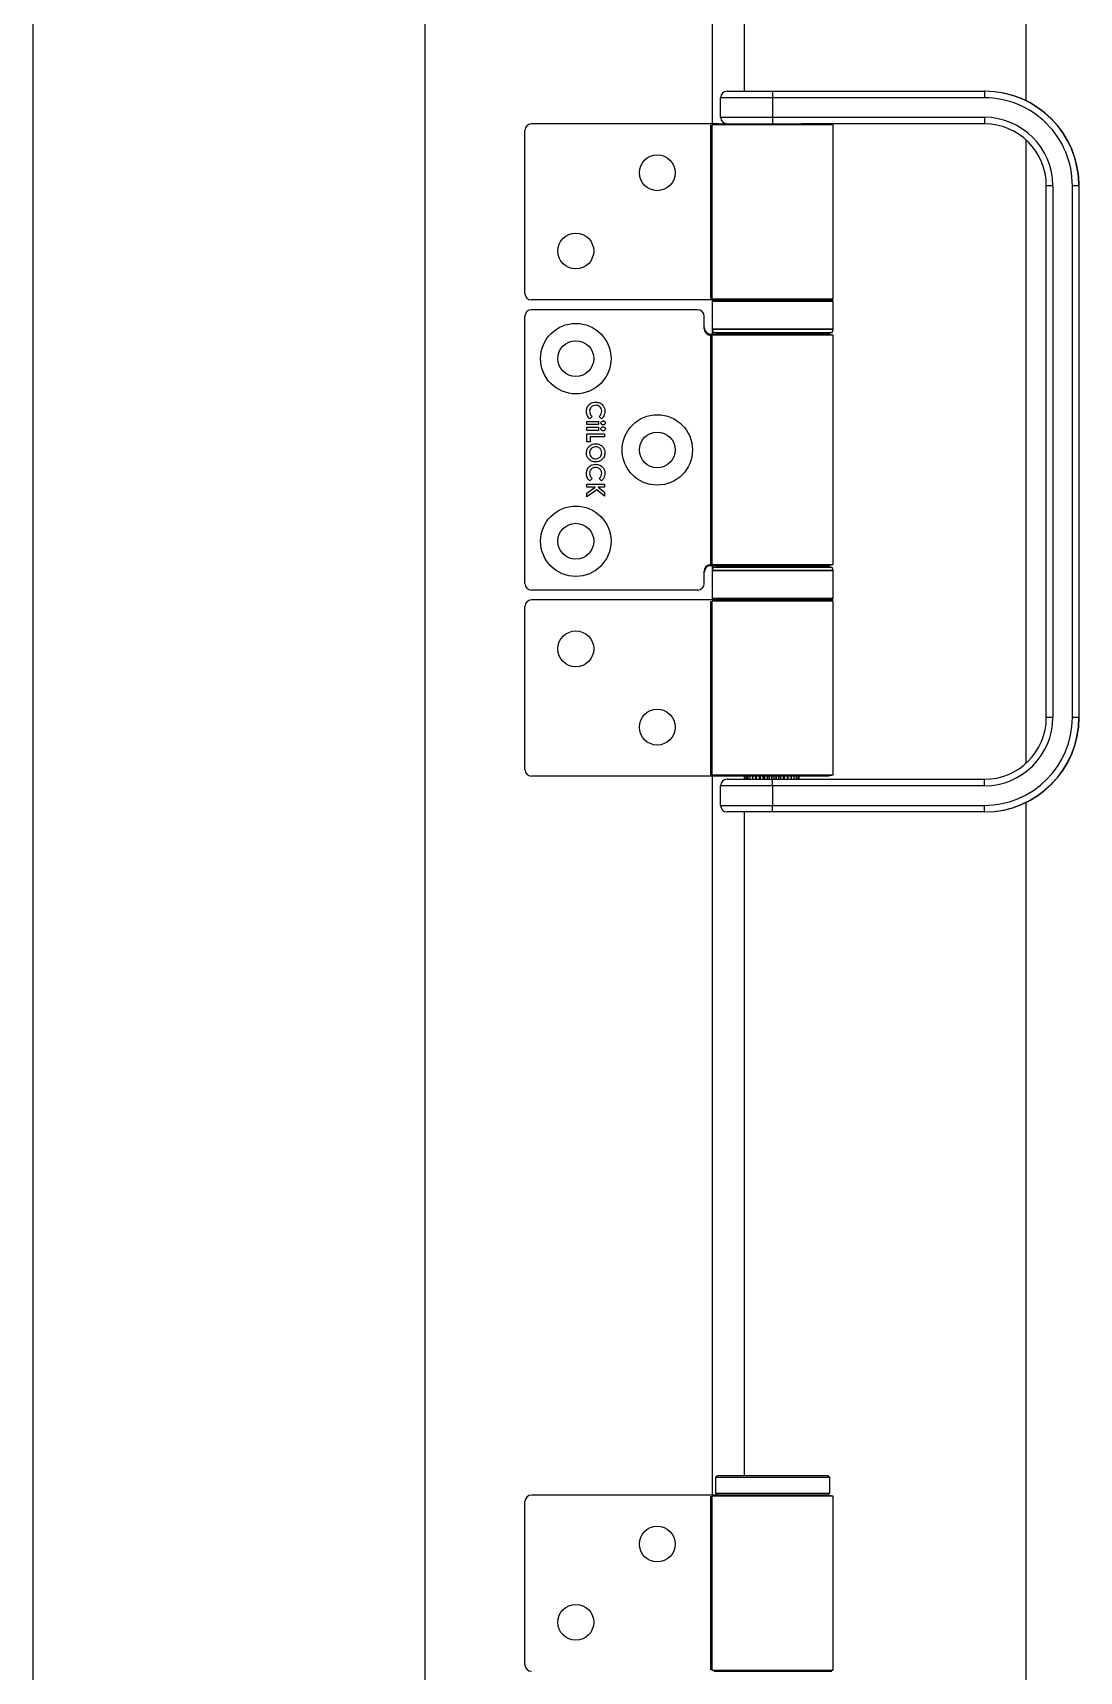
# Paper-space layout 'Sheet2' of a CAD drawing. Header units: millimetres. Extents: x 4253 to 10903, y 554 to 20469.
# Drawn here: x 5908 to 9476, y 5972 to 11555 of the extents above; entities that cross this region are included whole.
import ezdxf

# ---------------------------------------------------------------- set-up
doc = ezdxf.new("R2010")
doc.units = ezdxf.units.MM

psp = doc.layouts.new('Sheet2')

# ---------------------------------------------------------------- linework, layer by layer
at = {"color": 7, "linetype": 'Continuous', "lineweight": 25, "ltscale": 50}
for p, q in [((5908.46, 17349.92), (5908.46, 2794.37)), ((9295.13, 11322.66), (9295.13, 16794.37)), ((7246.24, 5572.14), (7246.24, 14683.26)), ((8224.02, 13683.26), (8224.02, 11244.37)), ((8335.13, 11355.48), (8335.13, 13616.59)), ((8252.91, 11266.59), (8252.91, 11333.26)), ((8430.05, 11333.26), (8252.91, 11333.26)), ((8275.13, 11355.48), (8430.13, 11355.48)), ((8430.05, 11333.26), (8430.05, 11266.59)), ((9152.27, 11333.26), (8430.05, 11333.26)), ((8430.13, 11355.48), (9152.35, 11355.48)), ((9153.46, 11355.48), (9152.35, 11355.48)), ((7586.24, 10666.59), (7586.24, 11222.14)), ((8246.24, 11244.37), (7608.46, 11244.37)), ((8219.58, 11239.66), (8224.02, 11240.45)), ((8219.58, 10649.07), (8219.58, 11239.66)), ((8224.02, 11240.45), (8246.24, 11244.37)), ((8224.02, 10648.29), (8224.02, 11240.45)), ((8637.35, 11240.45), (8224.02, 11240.45)), ((8246.24, 11244.37), (8529.24, 11244.37)), ((8252.91, 11266.59), (8430.05, 11266.59)), ((8430.05, 11266.59), (9152.27, 11266.59)), ((9152.35, 11244.37), (8529.24, 11244.37)), ((8637.35, 11240.45), (8615.13, 11244.37)), ((8637.35, 10648.29), (8637.35, 11240.45)), ((9295.13, 9066.64), (9295.13, 11188.76)), ((9363.46, 9222.14), (9363.46, 11033.26)), ((9385.6, 11033.26), (9363.46, 11033.26)), ((9385.6, 11033.26), (9385.6, 9222.14)), ((9452.27, 9222.14), (9452.27, 11033.26)), ((9474.57, 11033.26), (9452.27, 11033.26)), ((9474.57, 11033.26), (9474.57, 9222.14)), ((9475.68, 11033.26), (9474.57, 11033.26)), ((9475.68, 9222.14), (9475.68, 11033.26)), ((8229.58, 10644.37), (7608.46, 10644.37)), ((8175.13, 10611.03), (7608.46, 10611.03)), ((8224.02, 10648.29), (8219.58, 10649.07)), ((8224.02, 10648.29), (8637.35, 10648.29)), ((8246.24, 10644.37), (8224.02, 10648.29)), ((8224.02, 10644.37), (8224.02, 10527.7)), ((8224.02, 10638.81), (8224.02, 10545.35)), ((8637.35, 10638.81), (8224.02, 10638.81)), ((8229.58, 10644.37), (8631.8, 10644.37)), ((8615.13, 10644.37), (8637.35, 10648.29)), ((8637.35, 10545.35), (8637.35, 10638.81)), ((7586.24, 9677.7), (7586.24, 10588.81)), ((8197.35, 10546.35), (8197.35, 10588.81)), ((8219.58, 10527.08), (8223.09, 10527.7)), ((8219.58, 10527.7), (8219.58, 10527.08)), ((8219.58, 10527.7), (8223.09, 10527.7)), ((8219.58, 9742.06), (8219.58, 10524.45)), ((8223.09, 10527.7), (8238.46, 10527.7)), ((8224.02, 10545.35), (8637.35, 10545.35)), ((8224.02, 10523.78), (8246.24, 10527.7)), ((8224.02, 10523.78), (8224.02, 10524.45)), ((8224.02, 9742.73), (8224.02, 10523.78)), ((8637.35, 10523.78), (8224.02, 10523.78)), ((8224.36, 10543.45), (8228.06, 10533.26)), ((8637.02, 10543.45), (8224.36, 10543.45)), ((8228.06, 10533.26), (8498.44, 10533.26)), ((8236.44, 10533.26), (8238.46, 10527.7)), ((8622.91, 10527.7), (8238.46, 10527.7)), ((8498.44, 10533.26), (8633.31, 10533.26)), ((8637.35, 10523.78), (8615.13, 10527.7)), ((8622.91, 10527.7), (8624.93, 10533.26)), ((8633.31, 10533.26), (8637.02, 10543.45)), ((8637.35, 9742.73), (8637.35, 10523.78)), ((7797.35, 10219.92), (7797.35, 10230.69)), ((7797.35, 10230.69), (7836.76, 10230.69)), ((7836.76, 10219.92), (7797.35, 10219.92)), ((7815.31, 10247.05), (7807.27, 10239.39)), ((7836.76, 10230.69), (7836.76, 10219.92)), ((7846.94, 10239.15), (7839.4, 10247.05)), ((7797.35, 10210.69), (7836.76, 10210.69)), ((7797.35, 10199.92), (7797.35, 10210.69)), ((7836.76, 10199.92), (7797.35, 10199.92)), ((7797.35, 10160.69), (7797.35, 10188.38)), ((7797.35, 10188.38), (7857.35, 10188.38)), ((7808.12, 10160.69), (7797.35, 10160.69)), ((7808.12, 10177.61), (7808.12, 10160.69)), ((7857.35, 10177.61), (7808.12, 10177.61)), ((7836.76, 10210.69), (7836.76, 10199.92)), ((7857.35, 10188.38), (7857.35, 10177.61)), ((7797.35, 10006.08), (7797.35, 10016.85)), ((7797.35, 10016.85), (7857.35, 10016.85)), ((7797.35, 9986.35), (7825.49, 10006.08)), ((7825.49, 10006.08), (7797.35, 10006.08)), ((7830.82, 9996.85), (7797.35, 9973.38)), ((7815.31, 10035.51), (7807.27, 10027.86)), ((7857.35, 9975.46), (7830.82, 9996.85)), ((7836.24, 10006.08), (7857.35, 9989.06)), ((7857.35, 10006.08), (7836.24, 10006.08)), ((7846.94, 10027.61), (7839.4, 10035.51)), ((7857.35, 10016.85), (7857.35, 10006.08)), ((7797.35, 9973.38), (7797.35, 9986.35)), ((7857.35, 9989.06), (7857.35, 9975.46)), ((8197.35, 9677.7), (8197.35, 9720.16)), ((8223.09, 9738.81), (8219.58, 9739.43)), ((8219.58, 9739.43), (8219.58, 9738.81)), ((8223.09, 9738.81), (8219.58, 9738.81)), ((8238.46, 9738.81), (8223.09, 9738.81)), ((8224.02, 9742.73), (8637.35, 9742.73)), ((8246.24, 9738.81), (8224.02, 9742.73)), ((8224.02, 9742.06), (8224.02, 9742.73)), ((8224.02, 9738.81), (8224.02, 9622.14)), ((8224.02, 9721.17), (8224.02, 9627.7)), ((8289.25, 9721.17), (8224.02, 9721.17)), ((8228.06, 9733.26), (8224.36, 9723.07)), ((8224.36, 9723.07), (8289.48, 9723.07)), ((8633.31, 9733.26), (8228.06, 9733.26)), ((8238.46, 9738.81), (8236.44, 9733.26)), ((8238.46, 9738.81), (8570.62, 9738.81)), ((8637.35, 9721.17), (8289.25, 9721.17)), ((8289.48, 9723.07), (8637.02, 9723.07)), ((8570.62, 9738.81), (8622.91, 9738.81)), ((8615.13, 9738.81), (8637.35, 9742.73)), ((8624.93, 9733.26), (8622.91, 9738.81)), ((8637.02, 9723.07), (8633.31, 9733.26)), ((8637.35, 9627.7), (8637.35, 9721.17)), ((8175.13, 9655.48), (7608.46, 9655.48)), ((8229.58, 9622.14), (7608.46, 9622.14)), ((8219.58, 9617.44), (8224.02, 9618.23)), ((8219.58, 9026.85), (8219.58, 9617.44)), ((8224.02, 9627.7), (8289.25, 9627.7)), ((8224.02, 9618.23), (8246.24, 9622.14)), ((8637.35, 9618.23), (8224.02, 9618.23)), ((8224.02, 9026.06), (8224.02, 9618.23)), ((8293.05, 9622.14), (8229.58, 9622.14)), ((8289.25, 9627.7), (8637.35, 9627.7)), ((8631.8, 9622.14), (8293.05, 9622.14)), ((8637.35, 9618.23), (8615.13, 9622.14)), ((8637.35, 9026.06), (8637.35, 9618.23)), ((7586.24, 9044.37), (7586.24, 9599.92)), ((9385.6, 9222.14), (9363.46, 9222.14)), ((9474.57, 9222.14), (9452.27, 9222.14)), ((9475.68, 9222.14), (9474.57, 9222.14)), ((8246.24, 9022.14), (7608.46, 9022.14)), ((8224.02, 9026.06), (8219.58, 9026.85)), ((8224.02, 9026.06), (8637.35, 9026.06)), ((8246.24, 9022.14), (8224.02, 9026.06)), ((8224.02, 9022.14), (8224.02, 6572.14)), ((8615.13, 9022.14), (8246.24, 9022.14)), ((8430.05, 8988.81), (8252.91, 8988.81)), ((8252.91, 8922.14), (8252.91, 8988.81)), ((8275.13, 9011.03), (8430.13, 9011.03)), ((8335.13, 9011.03), (8335.13, 9022.14)), ((8340.69, 9011.03), (8340.69, 9022.14)), ((8342.34, 9011.03), (8342.34, 9022.14)), ((8346.83, 9011.03), (8346.83, 9022.14)), ((8354.01, 9011.03), (8354.01, 9022.14)), ((8363.58, 9011.03), (8363.58, 9022.14)), ((8363.65, 9011.03), (8363.65, 9022.14)), ((8373.48, 9011.03), (8373.48, 9022.14)), ((8374.23, 9011.03), (8374.23, 9022.14)), ((8375.45, 9011.03), (8375.45, 9022.14)), ((8385.22, 9011.03), (8385.22, 9022.14)), ((8386.08, 9011.03), (8386.08, 9022.14)), ((8389.03, 9011.03), (8389.03, 9022.14)), ((8398.42, 9011.03), (8398.42, 9022.14)), ((8399.37, 9011.03), (8399.37, 9022.14)), ((8403.94, 9011.03), (8403.94, 9022.14)), ((8412.65, 9011.03), (8412.65, 9022.14)), ((8413.66, 9011.03), (8413.66, 9022.14)), ((8419.72, 9011.03), (8419.72, 9022.14)), ((8427.47, 9011.03), (8427.47, 9022.14)), ((8428.5, 9011.03), (8428.5, 9022.14)), ((9152.27, 8988.81), (8430.05, 8988.81)), ((8430.05, 8988.81), (8430.05, 8922.14)), ((8430.13, 9011.03), (9152.35, 9011.03)), ((8435.84, 9011.03), (8435.84, 9022.14)), ((8442.39, 9011.03), (8442.39, 9022.14)), ((8443.41, 9011.03), (8443.41, 9022.14)), ((8451.8, 9011.03), (8451.8, 9022.14)), ((8456.93, 9011.03), (8456.93, 9022.14)), ((8457.91, 9011.03), (8457.91, 9022.14)), ((8467.09, 9011.03), (8467.09, 9022.14)), ((8470.63, 9011.03), (8470.63, 9022.14)), ((8471.53, 9011.03), (8471.53, 9022.14)), ((8481.2, 9011.03), (8481.2, 9022.14)), ((8483.05, 9011.03), (8483.05, 9022.14)), ((8483.85, 9011.03), (8483.85, 9022.14)), ((8493.69, 9011.03), (8493.69, 9022.14)), ((8493.78, 9011.03), (8493.78, 9022.14)), ((8494.45, 9011.03), (8494.45, 9022.14)), ((8504.15, 9011.03), (8504.15, 9022.14)), ((8512.25, 9011.03), (8512.25, 9022.14)), ((8517.73, 9011.03), (8517.73, 9022.14)), ((8520.42, 9011.03), (8520.42, 9022.14)), ((8615.13, 9022.14), (8637.35, 9026.06)), ((9295.13, 3349.92), (9295.13, 8932.74)), ((8252.91, 8922.14), (8430.05, 8922.14)), ((8430.13, 8899.92), (8275.13, 8899.92)), ((8335.13, 6638.81), (8335.13, 8899.92)), ((8430.05, 8922.14), (9152.27, 8922.14)), ((9152.35, 8899.92), (8430.13, 8899.92)), ((9153.46, 8899.92), (9152.35, 8899.92)), ((8242.91, 6638.81), (8236.24, 6632.14)), ((8236.24, 6632.14), (8236.24, 6578.81)), ((8258.2, 6632.14), (8236.24, 6632.14)), ((8242.91, 6638.81), (8264.11, 6638.81)), ((8625.13, 6632.14), (8258.2, 6632.14)), ((8264.11, 6638.81), (8618.46, 6638.81)), ((8625.13, 6632.14), (8618.46, 6638.81)), ((8625.13, 6578.81), (8625.13, 6632.14)), ((7586.24, 5994.37), (7586.24, 6549.92)), ((8242.91, 6572.14), (7608.46, 6572.14)), ((8219.58, 6567.44), (8224.02, 6568.23)), ((8219.58, 5976.85), (8219.58, 6567.44)), ((8224.02, 6568.23), (8246.24, 6572.14)), ((8224.02, 5976.06), (8224.02, 6568.23)), ((8637.35, 6568.23), (8224.02, 6568.23)), ((8236.24, 6578.81), (8242.91, 6572.14)), ((8236.24, 6578.81), (8258.2, 6578.81)), ((8264.11, 6572.14), (8242.91, 6572.14)), ((8258.2, 6578.81), (8625.13, 6578.81)), ((8618.46, 6572.14), (8264.11, 6572.14)), ((8637.35, 6568.23), (8615.13, 6572.14)), ((8618.46, 6572.14), (8625.13, 6578.81)), ((8637.35, 5976.06), (8637.35, 6568.23)), ((8224.02, 5976.06), (8219.58, 5976.85)), ((8224.02, 5976.06), (8637.35, 5976.06)), ((8246.24, 5972.14), (8224.02, 5976.06)), ((8615.13, 5972.14), (8637.35, 5976.06)), ((8229.58, 5972.14), (8631.8, 5972.14))]:
    psp.add_line(p, q, dxfattribs=at)
at = {"color": 7, "linetype": 'Continuous', "lineweight": 25, "ltscale": 50, "flags": 128}
for points in [[(8430.13, 11355.48), (8430.12, 11355.05), (8430.1, 11353.79), (8430.09, 11351.73), (8430.08, 11348.97), (8430.07, 11345.6), (8430.06, 11341.76), (8430.05, 11337.59), (8430.05, 11333.26)], [(9152.35, 11355.48), (9152.33, 11355.05), (9152.32, 11353.79), (9152.3, 11351.73), (9152.29, 11348.97), (9152.28, 11345.6), (9152.28, 11341.76), (9152.27, 11337.59), (9152.27, 11333.26)], [(8430.05, 11266.59), (8430.05, 11262.25), (8430.06, 11258.09), (8430.07, 11254.24), (8430.08, 11250.88), (8430.09, 11248.11), (8430.1, 11246.06), (8430.12, 11244.79), (8430.13, 11244.37)], [(9152.27, 11266.59), (9152.27, 11262.25), (9152.28, 11258.09), (9152.28, 11254.24), (9152.29, 11250.88), (9152.3, 11248.11), (9152.32, 11246.06), (9152.33, 11244.79), (9152.35, 11244.37)], [(8430.05, 8988.81), (8430.05, 8993.15), (8430.06, 8997.32), (8430.07, 9001.16), (8430.08, 9004.52), (8430.09, 9007.29), (8430.1, 9009.34), (8430.12, 9010.61), (8430.13, 9011.03)], [(9152.27, 8988.81), (9152.27, 8993.15), (9152.28, 8997.32), (9152.28, 9001.16), (9152.29, 9004.52), (9152.3, 9007.29), (9152.32, 9009.34), (9152.33, 9010.61), (9152.35, 9011.03)], [(8430.13, 8899.92), (8430.12, 8900.35), (8430.1, 8901.61), (8430.09, 8903.67), (8430.08, 8906.43), (8430.07, 8909.8), (8430.06, 8913.64), (8430.05, 8917.81), (8430.05, 8922.14)], [(9152.35, 8899.92), (9152.33, 8900.35), (9152.32, 8901.61), (9152.3, 8903.67), (9152.29, 8906.43), (9152.28, 8909.8), (9152.28, 8913.64), (9152.27, 8917.81), (9152.27, 8922.14)]]:
    psp.add_lwpolyline(points, dxfattribs=at)
at = {"color": 7, "linetype": 'Continuous', "lineweight": 25, "ltscale": 2500}
for centre, radius in [((8037.35, 11077.7), 61.11), ((7759.58, 10811.03), 61.11), ((7759.58, 10444.37), 120), ((7759.58, 10444.37), 61.11), ((8037.35, 10133.26), 120), ((8037.35, 10133.26), 61.11), ((7759.58, 9822.14), 120), ((7759.58, 9822.14), 61.11), ((7759.58, 9455.48), 61.11), ((8037.35, 9188.81), 61.11), ((8037.35, 6405.48), 61.11), ((7759.58, 6138.81), 61.11)]:
    psp.add_circle(centre, radius, dxfattribs=at)
for centre, radius, start, end in [((8275.13, 11333.26), 22.22, 90.00018, 180.00018), ((9152.27, 11033.26), 300, 359.99981, 89.99982), ((9152.35, 11033.26), 322.22, 359.99982, 89.99982), ((9153.46, 11033.26), 322.22, 359.99982, 89.99982), ((7608.46, 11222.14), 22.22, 90, 180), ((8275.13, 11266.59), 22.22, 179.99982, 269.99982), ((9152.27, 11033.26), 233.33, 359.99982, 89.99982), ((9152.35, 11033.26), 211.11, 359.99982, 89.99982), ((7608.46, 10666.59), 22.22, 180, 270), ((7608.46, 10588.81), 22.22, 90, 180), ((8175.13, 10588.81), 22.22, 0, 90), ((8229.58, 10638.81), 5.56, 90, 180), ((8631.8, 10638.81), 5.56, 0, 90), ((8219.58, 10549.92), 22.22, 180, 270), ((8229.58, 10545.35), 5.56, 180, 200), ((8631.8, 10545.35), 5.56, 340, 0), ((8219.58, 9716.59), 22.22, 90, 180), ((8229.58, 9721.17), 5.56, 160, 180), ((8631.8, 9721.17), 5.56, 0, 20), ((7608.46, 9677.7), 22.22, 180, 270), ((8175.13, 9677.7), 22.22, 270, 0), ((7608.46, 9599.92), 22.22, 90, 180), ((8229.58, 9627.7), 5.56, 180, 270), ((8631.8, 9627.7), 5.56, 270, 0), ((9152.27, 9222.14), 300, 270.00019, 0.00018), ((9152.27, 9222.14), 233.33, 270.00018, 0.00018), ((9152.35, 9222.14), 322.22, 270.00018, 0.00018), ((9152.35, 9222.14), 211.11, 270.00018, 0.00018), ((9153.46, 9222.14), 322.22, 270.00018, 0.00018), ((7608.46, 9044.37), 22.22, 180, 270), ((8275.13, 8988.81), 22.22, 90.00018, 180.00018), ((8275.13, 8922.14), 22.22, 179.99982, 269.99982), ((7608.46, 6549.92), 22.22, 90, 180), ((7608.46, 5994.37), 22.22, 180, 270)]:
    psp.add_arc(centre, radius, start, end, dxfattribs=at)
for centre, major_axis, ratio, start_param, end_param in [((8219.58, 10546.35), (0, -22.57), 0.9848078, 4.712389, 6.0935967), ((8224.02, 10659.17), (-187.13, -33), 0.7016738, 1.401902, 1.4241255), ((8219.58, 9720.16), (0, -22.57), 0.9848078, 3.3311813, 4.712389), ((8224.02, 9607.34), (187.13, -33), 0.7016738, 1.7174672, 1.7396906)]:
    psp.add_ellipse(centre, major_axis=major_axis, ratio=ratio, start_param=start_param, end_param=end_param, dxfattribs=at)
at = {"color": 7, "linetype": 'Continuous', "lineweight": 25, "ltscale": 50}
for points, knots in [([(8215.39, 10524.19), (8216.75, 10525.06), (8218.14, 10525.96), (8219.54, 10527.05), (8219.58, 10527.08)], [0, 0, 0, 0, 0.9756982, 1, 1, 1, 1]), ([(8224.02, 10524.45), (8223.97, 10524.48), (8223.87, 10524.55), (8223.11, 10524.58), (8221.99, 10524.57), (8220.74, 10524.53), (8219.91, 10524.47), (8219.58, 10524.45)], [0, 0, 0, 0, 0.2141706, 0.4283602, 0.6421471, 0.8557902, 1, 1, 1, 1]), ([(7795.82, 10264.92), (7796.28, 10269.6), (7797.21, 10278.95), (7805.76, 10289.45), (7816.45, 10295.29), (7823.78, 10295.81), (7827.45, 10296.08)], [0, 0, 0, 0, 0.2798292, 0.5591291, 0.7793659, 1, 1, 1, 1]), ([(7827.47, 10285.31), (7824.41, 10285.02), (7818.28, 10284.45), (7811.21, 10279.11), (7807.22, 10272.17), (7806.79, 10267.37), (7806.58, 10264.97)], [0, 0, 0, 0, 0.2800347, 0.5592193, 0.7795463, 1, 1, 1, 1]), ([(7827.45, 10296.08), (7832.1, 10295.6), (7841.4, 10294.65), (7851.79, 10286.13), (7857.82, 10275.67), (7858.54, 10268.39), (7858.89, 10264.75)], [0, 0, 0, 0, 0.2798119, 0.5590514, 0.7795633, 1, 1, 1, 1]), ([(7848.12, 10265.17), (7847.77, 10268.2), (7847.08, 10274.24), (7841.39, 10280.83), (7834.58, 10284.75), (7829.84, 10285.12), (7827.47, 10285.31)], [0, 0, 0, 0, 0.2795925, 0.5591629, 0.7794281, 1, 1, 1, 1]), ([(7807.27, 10239.39), (7803.57, 10243.51), (7796.96, 10250.85), (7796.16, 10260.62), (7795.82, 10264.92)], [0, 0, 0, 0, 0.5598136, 1, 1, 1, 1]), ([(7806.58, 10264.97), (7807.17, 10261.1), (7808.22, 10254.17), (7813.14, 10249.23), (7815.31, 10247.05)], [0, 0, 0, 0, 0.557474, 1, 1, 1, 1]), ([(7839.4, 10247.05), (7842.1, 10249.95), (7846.94, 10255.12), (7847.76, 10262.1), (7848.12, 10265.17)], [0, 0, 0, 0, 0.5600608, 1, 1, 1, 1]), ([(7845.05, 10225.25), (7845.19, 10226.31), (7845.47, 10228.44), (7847.56, 10230.69), (7849.97, 10232.03), (7851.64, 10232.16), (7852.47, 10232.23)], [0, 0, 0, 0, 0.2791964, 0.5589349, 0.7794095, 1, 1, 1, 1]), ([(7852.32, 10218.38), (7851.27, 10218.49), (7849.19, 10218.71), (7846.84, 10220.55), (7845.28, 10222.79), (7845.12, 10224.43), (7845.05, 10225.25)], [0, 0, 0, 0, 0.2798438, 0.5595928, 0.7798336, 1, 1, 1, 1]), ([(7858.89, 10264.75), (7858.16, 10259.24), (7856.86, 10249.37), (7849.98, 10242.28), (7846.94, 10239.15)], [0, 0, 0, 0, 0.5590203, 1, 1, 1, 1]), ([(7859.66, 10225.33), (7859.52, 10224.28), (7859.24, 10222.17), (7857.18, 10219.93), (7854.8, 10218.57), (7853.15, 10218.45), (7852.32, 10218.38)], [0, 0, 0, 0, 0.2792715, 0.558873, 0.77931, 1, 1, 1, 1]), ([(7852.47, 10232.23), (7853.51, 10232.12), (7855.59, 10231.89), (7857.94, 10230.05), (7859.43, 10227.78), (7859.58, 10226.15), (7859.66, 10225.33)], [0, 0, 0, 0, 0.2797843, 0.5596196, 0.7798284, 1, 1, 1, 1]), ([(7845.05, 10205.25), (7845.19, 10206.31), (7845.47, 10208.44), (7847.56, 10210.69), (7849.97, 10212.03), (7851.64, 10212.16), (7852.47, 10212.23)], [0, 0, 0, 0, 0.2791964, 0.5589349, 0.7794095, 1, 1, 1, 1]), ([(7852.32, 10198.38), (7851.27, 10198.49), (7849.19, 10198.71), (7846.84, 10200.55), (7845.28, 10202.79), (7845.12, 10204.43), (7845.05, 10205.25)], [0, 0, 0, 0, 0.2798438, 0.5595928, 0.7798336, 1, 1, 1, 1]), ([(7859.66, 10205.33), (7859.52, 10204.28), (7859.24, 10202.17), (7857.18, 10199.93), (7854.8, 10198.57), (7853.15, 10198.45), (7852.32, 10198.38)], [0, 0, 0, 0, 0.2792715, 0.558873, 0.77931, 1, 1, 1, 1]), ([(7852.47, 10212.23), (7853.51, 10212.12), (7855.59, 10211.89), (7857.94, 10210.05), (7859.43, 10207.78), (7859.58, 10206.15), (7859.66, 10205.33)], [0, 0, 0, 0, 0.2797843, 0.5596196, 0.7798284, 1, 1, 1, 1]), ([(7795.82, 10123.18), (7796.32, 10127.84), (7797.34, 10137.16), (7806.06, 10147.35), (7816.43, 10153.58), (7823.73, 10154.22), (7827.38, 10154.54)], [0, 0, 0, 0, 0.2796223, 0.5592021, 0.7795699, 1, 1, 1, 1]), ([(7827.17, 10092.23), (7822.57, 10092.74), (7813.36, 10093.77), (7803.12, 10102.15), (7796.77, 10112.33), (7796.13, 10119.56), (7795.82, 10123.18)], [0, 0, 0, 0, 0.279668, 0.5593987, 0.7796238, 1, 1, 1, 1]), ([(7811.2, 10136.39), (7809.71, 10134.14), (7807.05, 10130.11), (7806.73, 10125.33), (7806.58, 10123.22)], [0, 0, 0, 0, 0.5593701, 1, 1, 1, 1]), ([(7806.58, 10123.22), (7806.95, 10120.19), (7807.68, 10114.14), (7813.39, 10107.54), (7820.18, 10103.56), (7824.94, 10103.19), (7827.32, 10103)], [0, 0, 0, 0, 0.2794346, 0.5591506, 0.7794454, 1, 1, 1, 1]), ([(7827.23, 10143.77), (7823.74, 10143.42), (7817.49, 10142.79), (7813.12, 10138.35), (7811.2, 10136.39)], [0, 0, 0, 0, 0.5593913, 1, 1, 1, 1]), ([(7858.89, 10123.26), (7858.31, 10118.64), (7857.15, 10109.39), (7848.44, 10099.29), (7838.09, 10093.13), (7830.81, 10092.53), (7827.17, 10092.23)], [0, 0, 0, 0, 0.2793731, 0.5591765, 0.7795074, 1, 1, 1, 1]), ([(7848.12, 10123.43), (7847.78, 10126.49), (7847.08, 10132.6), (7841.39, 10139.36), (7834.44, 10143.24), (7829.64, 10143.59), (7827.23, 10143.77)], [0, 0, 0, 0, 0.2795868, 0.5591059, 0.7793511, 1, 1, 1, 1]), ([(7827.32, 10103), (7830.36, 10103.34), (7836.46, 10104.01), (7843.28, 10109.51), (7847.48, 10116.26), (7847.91, 10121.04), (7848.12, 10123.43)], [0, 0, 0, 0, 0.27975, 0.5594455, 0.7796564, 1, 1, 1, 1]), ([(7827.38, 10154.54), (7832, 10153.98), (7841.23, 10152.87), (7851.6, 10144.48), (7857.81, 10134.14), (7858.53, 10126.89), (7858.89, 10123.26)], [0, 0, 0, 0, 0.279652, 0.5592132, 0.7796517, 1, 1, 1, 1]), ([(7795.82, 10053.38), (7796.28, 10058.06), (7797.21, 10067.41), (7805.76, 10077.92), (7816.45, 10083.75), (7823.78, 10084.27), (7827.45, 10084.54)], [0, 0, 0, 0, 0.2798292, 0.5591291, 0.7793659, 1, 1, 1, 1]), ([(7807.27, 10027.86), (7803.57, 10031.97), (7796.96, 10039.31), (7796.16, 10049.08), (7795.82, 10053.38)], [0, 0, 0, 0, 0.5598136, 1, 1, 1, 1]), ([(7827.47, 10073.77), (7824.41, 10073.48), (7818.28, 10072.91), (7811.21, 10067.57), (7807.22, 10060.64), (7806.79, 10055.83), (7806.58, 10053.43)], [0, 0, 0, 0, 0.2800347, 0.5592193, 0.7795463, 1, 1, 1, 1]), ([(7806.58, 10053.43), (7807.17, 10049.57), (7808.22, 10042.63), (7813.14, 10037.7), (7815.31, 10035.51)], [0, 0, 0, 0, 0.557474, 1, 1, 1, 1]), ([(7827.45, 10084.54), (7832.1, 10084.06), (7841.4, 10083.11), (7851.79, 10074.6), (7857.82, 10064.13), (7858.54, 10056.85), (7858.89, 10053.22)], [0, 0, 0, 0, 0.2798119, 0.5590514, 0.7795633, 1, 1, 1, 1]), ([(7848.12, 10053.64), (7847.77, 10056.66), (7847.08, 10062.7), (7841.39, 10069.29), (7834.58, 10073.21), (7829.84, 10073.58), (7827.47, 10073.77)], [0, 0, 0, 0, 0.27959254, 0.55916287, 0.77942809, 1, 1, 1, 1]), ([(7839.4, 10035.51), (7842.1, 10038.41), (7846.94, 10043.59), (7847.76, 10050.57), (7848.12, 10053.64)], [0, 0, 0, 0, 0.5600608, 1, 1, 1, 1]), ([(7858.89, 10053.22), (7858.16, 10047.7), (7856.86, 10037.83), (7849.98, 10030.74), (7846.94, 10027.61)], [0, 0, 0, 0, 0.5590203, 1, 1, 1, 1]), ([(8219.58, 9739.43), (8219.54, 9739.46), (8218.14, 9740.55), (8216.75, 9741.45), (8215.39, 9742.33)], [0, 0, 0, 0, 0.0243018, 1, 1, 1, 1]), ([(8219.58, 9742.06), (8220.07, 9742.03), (8221.07, 9741.97), (8222.4, 9741.93), (8223.4, 9741.94), (8223.94, 9741.98), (8224, 9742.04), (8224.02, 9742.06)], [0, 0, 0, 0, 0.2141706, 0.4283602, 0.6421471, 0.8557902, 1, 1, 1, 1])]:
    psp.add_open_spline(points, degree=3, knots=knots, dxfattribs=at)

doc.saveas('drawing.dxf')
